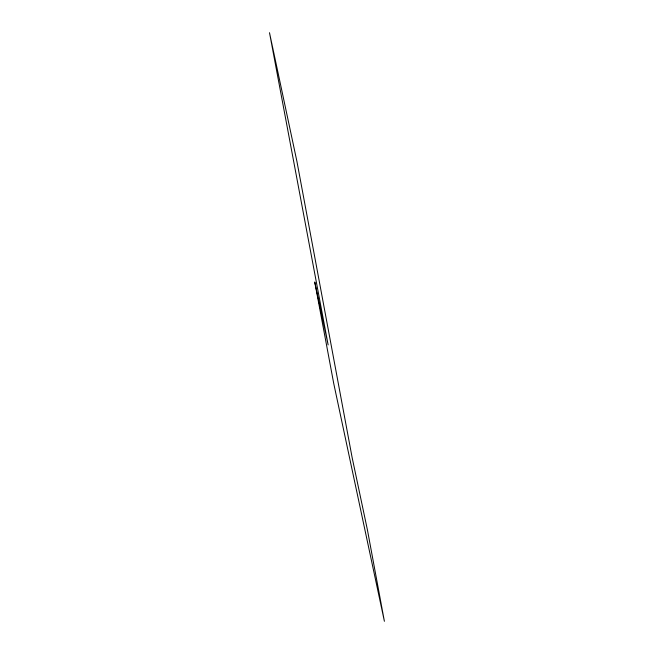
<?xml version="1.0" encoding="UTF-8"?>
<svg xmlns="http://www.w3.org/2000/svg" width="654" height="654" viewBox="0 0 654 654"><rect width="100%" height="100%" fill="white"/><g stroke="black" fill="none" stroke-linecap="round" stroke-linejoin="round"><path stroke-width="0.98" d="M314.77 282.168L333.736 383.489L384.397 621.3L367.442 530.002L352.065 457.22L296.941 161.513L269.497 32.7L328.144 344.92L314.77 282.168"/></g></svg>
